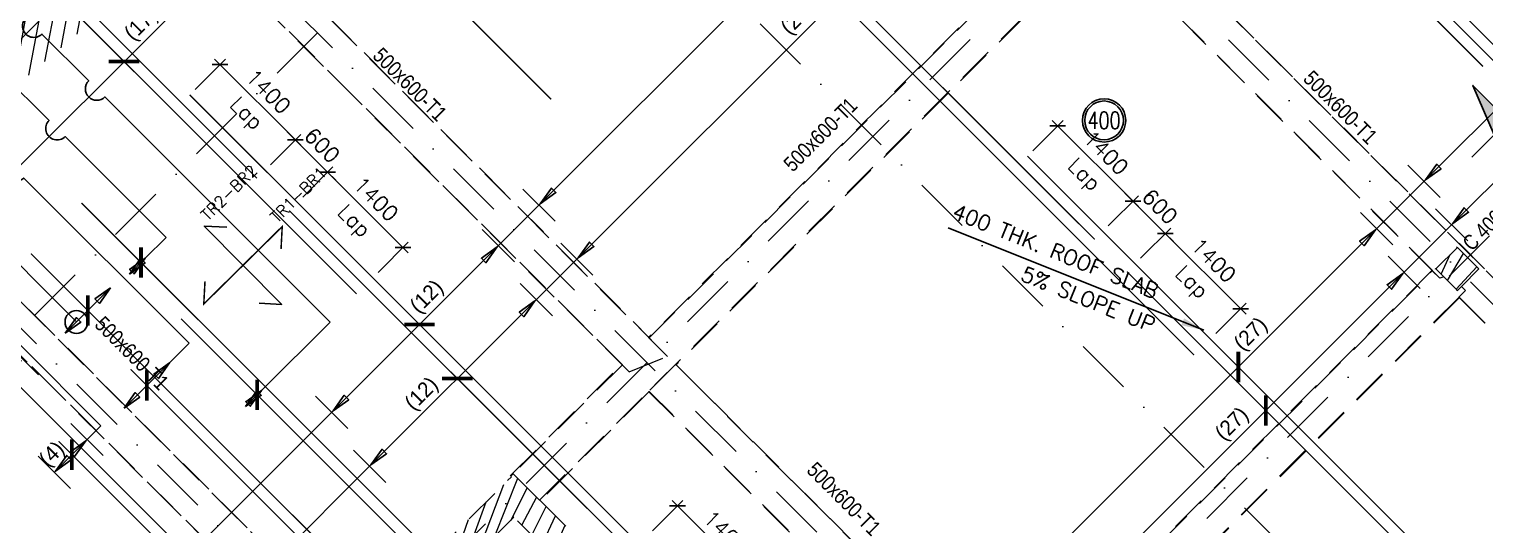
# Model space of a CAD drawing. Extents: x 660761725 to 1323371458, y 2734871439 to 5470067957.
# Drawn here: x 661740291 to 661759418, y 2735037029 to 2735043546 of the extents above; entities that cross this region are included whole.
import ezdxf
from ezdxf.enums import TextEntityAlignment as Align

# ---------------------------------------------------------------- set-up
doc = ezdxf.new("R2010")
doc.units = 0
for name, pattern in [('AXES', [1.95, 1.2, -0.25, 0.25, -0.25]), ('Hidden', [714.375, 476.25, -238.125]), ('sbp_axis_short', [10, 5, -2.5, 0, -2.5])]:
    doc.linetypes.add(name, pattern=pattern)
doc.layers.add('A-DETL', color=5, linetype='Continuous', lineweight=9, true_color=0x0000ff)
for name, color, linetype, lineweight in [('A-FLOR-PATT', 7, 'Continuous', 15), ('S-ARROW', 8, 'Continuous', 13), ('S-BEAM-IDEN', 2, 'Continuous', 9), ('S-COLS-IDEN', 7, 'Continuous', 9), ('S-GRID', 7, 'Continuous', 9)]:
    doc.layers.add(name, color=color, linetype=linetype, lineweight=lineweight)
for name, color, linetype in [('S-AXIS', 20, 'AXES'), ('S-HATCH', 9, 'Continuous'), ('S-IDEN', 221, 'Continuous'), ('S-LEVEL', 3, 'Continuous'), ('S-RBAR-T16', 201, 'Continuous'), ('S-RBAR-T20', 10, 'Continuous'), ('S-RDIMO', 8, 'Continuous'), ('S-SCEL-INDT', 222, 'Continuous'), ('S-TXT', 3, 'Continuous')]:
    doc.layers.add(name, color=color, linetype=linetype)
doc.styles.add('08437-0000-2-020-000R-0511-00$0$ROMANS', font='ROMANS.shx', dxfattribs={"width": 0.75})
doc.styles.add('Arial Narrow_1', font='ARIALN.TTF', dxfattribs={"height": 199.9999999999998})
doc.styles.add('ROMANS', font='romans.shx')
doc.dimstyles.new('S-DIMI-100', dxfattribs={"dimscale": 100, "dimtxt": 2, "dimasz": 1.5, "dimexe": 1, "dimexo": 1, "dimgap": 1, "dimtad": 1, "dimdec": 0, "dimzin": 12, "dimdsep": 46, "dimtxsty": 'ROMANS', "dimblk": 'ARCHTICK', "dimcen": 0.09, "dimdle": 1, "dimclrd": 8, "dimclre": 8, "dimclrt": 4, "dimadec": 0, "dimazin": 3, "dimtfac": 1, "dimtdec": 0, "dimtix": 1, "dimtmove": 1, "dimatfit": 3, "dimtolj": 1, "dimtzin": 0, "dimarcsym": 0})
doc.dimstyles.new('S-DIMI-20', dxfattribs={"dimscale": 20, "dimtxt": 2, "dimasz": 1.5, "dimexe": 1, "dimexo": 1, "dimgap": 1, "dimtad": 1, "dimdec": 0, "dimzin": 12, "dimdsep": 46, "dimtxsty": 'ROMANS', "dimblk": 'ARCHTICK', "dimcen": 0.09, "dimdle": 1, "dimclrd": 8, "dimclre": 8, "dimclrt": 4, "dimadec": 0, "dimazin": 3, "dimtfac": 1, "dimtdec": 0, "dimtix": 1, "dimtmove": 1, "dimatfit": 3, "dimtolj": 1, "dimtzin": 0, "dimarcsym": 0})
pattern_1 = [(74.99999999999999, (0, 0), (-153.3407249233896, 41.08752341002518), [])]

# ---------------------------------------------------------------- blocks, each defined once
blk = doc.blocks.new('I am… All Range.')
at = {"layer": 'S-GRID', "color": 8, "linetype": 'sbp_axis_short', "lineweight": 13, "ltscale": 150}
for p, q in [((662613679.1571203, 2734523360.248725), (662679782.7279356, 2734589463.81954)), ((662618010.1861551, 2734519029.21969), (662684113.7569702, 2734585132.790505)), ((662622712.44625, 2734514326.959595), (662688816.0170653, 2734580430.53041)), ((662628300.2678357, 2734553498.518655), (662656919.881746, 2734524878.904745)), ((662625330.4193549, 2734550528.670175), (662653950.0332651, 2734521909.056264)), ((662622360.5708737, 2734547558.821693), (662650980.3147497, 2734518939.077817)), ((662618471.4835767, 2734543669.734396), (662647091.3762469, 2734515049.841725))]:
    blk.add_line(p, q, dxfattribs=at)
blk = doc.blocks.new('*U1141')
at = {"layer": 'S-SCEL-INDT'}
blk.add_line((-1.598034076772778e-05, -9.017526509425661), (-4.236298395894313e-05, 0), dxfattribs=at)
blk.add_lwpolyline([(-1.598034251388655e-05, -9.017526509426535), (-2.729673832266011e-05, -5.517526509764139), (8.74998401881464, -9.017498218424205), (-1.598034251388655e-05, -9.017526509426535)], dxfattribs=at)
blk.add_solid([(8.749984018815223, -9.017498218424496), (-1.598034076772778e-05, -9.017526509423043), (4.374978361036412, -7.267512364094754), (-2.729674239717861e-05, -5.517526509763265)], dxfattribs=at)
blk = doc.blocks.new('I am… Limitless.')
at = {"layer": 'S-SCEL-INDT', "xscale": 75.00000000000097, "yscale": 75.00000000000097, "zscale": 75.00000000000097, "rotation": 135.000370696447}
blk.add_blockref('*U1141', (662358077.3189995, 2734538167.911147), dxfattribs=at)
blk = doc.blocks.new('*U89')
at = {"layer": 'S-IDEN', "color": 8}
for radius in [3.8, 3.4]:
    blk.add_circle((0, 0), radius, dxfattribs=at)
at = {"layer": 'S-IDEN', "color": 4, "style": '08437-0000-2-020-000R-0511-00$0$ROMANS', "width": 0.75, "flags": 8}
blk.add_attdef('100', text='', height=3, dxfattribs=at).set_placement((0, 0), align=Align.MIDDLE_CENTER)
blk = doc.blocks.new('_ARCHTICK')
at = {"color": 0, "linetype": 'ByBlock', "const_width": 0.15}
blk.add_lwpolyline([(-0.5, -0.5), (0.5, 0.5)], dxfattribs=at)
blk = doc.blocks.new('*D344')
at = {"layer": 'S-RBAR-T16', "color": 8, "lineweight": -2, "transparency": 16777216}
for p, q in [((661743886.1129773, 2735041338.435597), (661744283.9115889, 2735041736.23394)), ((661745273.860774, 2735040604.862684), (661744142.4902327, 2735041736.233988)), ((661744876.0625446, 2735040348.486031), (661745273.8608217, 2735040746.28404))]:
    blk.add_line(p, q, dxfattribs=at)
at = {"layer": 'S-RBAR-T16', "color": 8, "lineweight": -2, "transparency": 16777216, "xscale": 150, "yscale": 150, "zscale": 150}
for p, rotation in [((661744213.200887, 2735041665.523286), 134.9999806815657), ((661745203.1501198, 2735040675.573386), 314.9999806815657)]:
    blk.add_blockref('_ARCHTICK', p, dxfattribs=dict(at, rotation=rotation))
at = {"layer": 'S-RBAR-T16', "color": 4, "transparency": 16777216, "char_height": 200, "attachment_point": 5, "rotation": 314.99998068156566, "style": 'ROMANS'}
for s, insert in [('\\A1;1400', (661744849.5969073, 2735041311.969645)), ('\\A1;Lap', (661744543.1838654, 2735041005.556809))]:
    blk.add_mtext(s, dxfattribs=dict(at, insert=insert))
blk = doc.blocks.new('*D345')
at = {"layer": 'S-RBAR-T16', "color": 8, "lineweight": -2, "transparency": 16777216}
for p, q in [((661742471.8994937, 2735042752.649094), (661742869.6981597, 2735043150.447491)), ((661743859.6471997, 2735042019.076379), (661742728.2768033, 2735043150.447539)), ((661743461.8489082, 2735041762.699665), (661743859.6472476, 2735042160.497736))]:
    blk.add_line(p, q, dxfattribs=at)
at = {"layer": 'S-RBAR-T16', "color": 8, "lineweight": -2, "transparency": 16777216, "xscale": 150, "yscale": 150, "zscale": 150}
for p, rotation in [((661742798.9874575, 2735043079.736837), 134.9999806815657), ((661743788.9365454, 2735042089.787081), 314.9999806815657)]:
    blk.add_blockref('_ARCHTICK', p, dxfattribs=dict(at, rotation=rotation))
at = {"layer": 'S-RBAR-T16', "color": 4, "transparency": 16777216, "char_height": 200, "attachment_point": 5, "rotation": 314.99998068156566, "style": 'ROMANS'}
for s, insert in [('\\A1;1400', (661743435.3834054, 2735042726.183268)), ('\\A1;Lap', (661743128.9703636, 2735042419.770432))]:
    blk.add_mtext(s, dxfattribs=dict(at, insert=insert))
blk = doc.blocks.new('*D346')
at = {"layer": 'S-RBAR-T16', "color": 8, "lineweight": -2, "transparency": 16777216}
for p, q in [((661743461.8489082, 2735041762.699665), (661743859.6475189, 2735042160.498007)), ((661743788.9368169, 2735042089.787353), (661743682.8708355, 2735042195.853405)), ((661744213.2007422, 2735041665.523141), (661743788.9368169, 2735042089.787353)), ((661743886.1129773, 2735041338.435597), (661744283.9114442, 2735041736.233796)), ((661744213.2007422, 2735041665.523141), (661744319.2667238, 2735041559.457088))]:
    blk.add_line(p, q, dxfattribs=at)
at = {"layer": 'S-RBAR-T16', "color": 8, "lineweight": -2, "transparency": 16777216, "xscale": 150, "yscale": 150, "zscale": 150}
for p, rotation in [((661743788.9368169, 2735042089.787353), 314.9999806815657), ((661744213.2007422, 2735041665.523141), 134.9999806815657)]:
    blk.add_blockref('_ARCHTICK', p, dxfattribs=dict(at, rotation=rotation))
at = {"layer": 'S-RBAR-T16', "color": 4, "transparency": 16777216, "insert": (661744142.4901835, 2735042019.076555), "char_height": 200, "attachment_point": 5, "rotation": 314.99998068156566, "style": 'ROMANS'}
blk.add_mtext('\\A1;600', dxfattribs=at)
blk = doc.blocks.new('*D365')
at = {"layer": 'S-RBAR-T16', "color": 8, "lineweight": -2, "transparency": 16777216}
for p, q in [((661758685.8578156, 2735044328.085843), (661759083.6564258, 2735044725.884185)), ((661760073.6056108, 2735043594.512928), (661758942.2350696, 2735044725.884233)), ((661759675.8073823, 2735043338.136277), (661760073.6056585, 2735043735.934285))]:
    blk.add_line(p, q, dxfattribs=at)
at = {"layer": 'S-RBAR-T16', "color": 8, "lineweight": -2, "transparency": 16777216, "xscale": 150, "yscale": 150, "zscale": 150}
for p, rotation in [((661759012.9457239, 2735044655.173531), 134.9999806816024), ((661760002.8949566, 2735043665.22363), 314.9999806816024)]:
    blk.add_blockref('_ARCHTICK', p, dxfattribs=dict(at, rotation=rotation))
at = {"layer": 'S-RBAR-T16', "color": 4, "transparency": 16777216, "char_height": 200, "attachment_point": 5, "rotation": 314.99998068160244, "style": 'ROMANS'}
for s, insert in [('\\A1;1400', (661759649.3417441, 2735044301.619889)), ('\\A1;Lap', (661759342.9287022, 2735043995.207054))]:
    blk.add_mtext(s, dxfattribs=dict(at, insert=insert))
blk = doc.blocks.new('*D368')
at = {"layer": 'S-RBAR-T16', "color": 8, "lineweight": -2, "transparency": 16777216}
for p, q in [((661754892.2267766, 2735040534.036183), (661755290.0253875, 2735040931.834526)), ((661756279.9745727, 2735039800.463269), (661755148.6040313, 2735040931.834574)), ((661755882.1763433, 2735039544.086617), (661756279.9746202, 2735039941.884626))]:
    blk.add_line(p, q, dxfattribs=at)
at = {"layer": 'S-RBAR-T16', "color": 8, "lineweight": -2, "transparency": 16777216, "xscale": 150, "yscale": 150, "zscale": 150}
for p, rotation in [((661755219.3146856, 2735040861.123872), 134.9999806816024), ((661756209.2639183, 2735039871.173972), 314.9999806816024)]:
    blk.add_blockref('_ARCHTICK', p, dxfattribs=dict(at, rotation=rotation))
at = {"layer": 'S-RBAR-T16', "color": 4, "transparency": 16777216, "char_height": 200, "attachment_point": 5, "rotation": 314.99998068160244, "style": 'ROMANS'}
for s, insert in [('\\A1;1400', (661755855.7107059, 2735040507.57023)), ('\\A1;Lap', (661755549.297664, 2735040201.157395))]:
    blk.add_mtext(s, dxfattribs=dict(at, insert=insert))
blk = doc.blocks.new('*D369')
at = {"layer": 'S-RBAR-T16', "color": 8, "lineweight": -2, "transparency": 16777216}
for p, q in [((661753478.0132931, 2735041948.24968), (661753875.8119587, 2735042346.048077)), ((661754865.7609987, 2735041214.676966), (661753734.3906025, 2735042346.048125)), ((661754467.9627073, 2735040958.300251), (661754865.7610464, 2735041356.098322))]:
    blk.add_line(p, q, dxfattribs=at)
at = {"layer": 'S-RBAR-T16', "color": 8, "lineweight": -2, "transparency": 16777216, "xscale": 150, "yscale": 150, "zscale": 150}
for p, rotation in [((661753805.1012567, 2735042275.337423), 134.9999806816024), ((661754795.0503445, 2735041285.387668), 314.9999806816024)]:
    blk.add_blockref('_ARCHTICK', p, dxfattribs=dict(at, rotation=rotation))
at = {"layer": 'S-RBAR-T16', "color": 4, "transparency": 16777216, "char_height": 200, "attachment_point": 5, "rotation": 314.99998068160244, "style": 'ROMANS'}
for s, insert in [('\\A1;1400', (661754441.4972045, 2735041921.783854)), ('\\A1;Lap', (661754135.0841627, 2735041615.371018))]:
    blk.add_mtext(s, dxfattribs=dict(at, insert=insert))
blk = doc.blocks.new('*D370')
at = {"layer": 'S-RBAR-T16', "color": 8, "lineweight": -2, "transparency": 16777216}
for p, q in [((661754467.9627073, 2735040958.300251), (661754865.7613184, 2735041356.098594)), ((661754795.0506165, 2735041285.387939), (661754688.9846351, 2735041391.453993)), ((661755219.3145418, 2735040861.123728), (661754795.0506165, 2735041285.387939)), ((661754892.2267766, 2735040534.036183), (661755290.0252438, 2735040931.834383)), ((661755219.3145418, 2735040861.123728), (661755325.3805232, 2735040755.057675))]:
    blk.add_line(p, q, dxfattribs=at)
at = {"layer": 'S-RBAR-T16', "color": 8, "lineweight": -2, "transparency": 16777216, "xscale": 150, "yscale": 150, "zscale": 150}
for p, rotation in [((661754795.0506165, 2735041285.387939), 314.9999806816024), ((661755219.3145418, 2735040861.123728), 134.9999806816024)]:
    blk.add_blockref('_ARCHTICK', p, dxfattribs=dict(at, rotation=rotation))
at = {"layer": 'S-RBAR-T16', "color": 4, "transparency": 16777216, "insert": (661755148.6039833, 2735041214.677143), "char_height": 200, "attachment_point": 5, "rotation": 314.99998068160244, "style": 'ROMANS'}
blk.add_mtext('\\A1;600', dxfattribs=at)
blk = doc.blocks.new('*D372')
at = {"layer": 'S-RBAR-T16', "color": 8, "lineweight": -2, "transparency": 16777216}
for p, q in [((661748483.2326663, 2735036953.359272), (661748881.0313318, 2735037351.157669)), ((661749870.9803718, 2735036219.786557), (661748739.6099756, 2735037351.157717)), ((661749473.1820809, 2735035963.409843), (661749870.9804195, 2735036361.207913))]:
    blk.add_line(p, q, dxfattribs=at)
at = {"layer": 'S-RBAR-T16', "color": 8, "lineweight": -2, "transparency": 16777216, "xscale": 150, "yscale": 150, "zscale": 150}
for p, rotation in [((661748810.3206298, 2735037280.447015), 134.9999806816024), ((661749800.2697176, 2735036290.497259), 314.9999806816024)]:
    blk.add_blockref('_ARCHTICK', p, dxfattribs=dict(at, rotation=rotation))
at = {"layer": 'S-RBAR-T16', "color": 4, "transparency": 16777216, "char_height": 200, "attachment_point": 5, "rotation": 314.99998068160244, "style": 'ROMANS'}
for s, insert in [('\\A1;1400', (661749446.7165776, 2735036926.893445)), ('\\A1;Lap', (661749140.3035358, 2735036620.48061))]:
    blk.add_mtext(s, dxfattribs=dict(at, insert=insert))
blk = doc.blocks.new('cadf_04')
at = {"color": 8, "const_width": 0.5000000000000002}
blk.add_lwpolyline([(1.414213560521603, 1.414213564246893), (-1.414213556796312, -1.414213556796312)], dxfattribs=at)
blk = doc.blocks.new('CADF_02')
at = {"color": 0}
blk.add_lwpolyline([(0, 0), (2.5, -0.4166666679084301), (2.5, 0.4166666679084301)], close=True, dxfattribs=at)
blk = doc.blocks.new('cadf_03')
at = {"color": 8}
blk.add_lwpolyline([(-3.725290298461914e-09, 2.99999999627471), (3.725290298461914e-09, -3.000000007450581)], dxfattribs=at)
blk.add_blockref('CADF_02', (0.2513523101806641, 0), dxfattribs=at)
blk = doc.blocks.new('I am… Atomic.')
at = {"layer": 'A-FLOR-PATT', "transparency": 33554600}
h = blk.add_hatch(dxfattribs=at)
h.set_pattern_fill('ANSI31', color=8, scale=50, angle=30, style=0)
h.set_pattern_definition(pattern_1)
edge = h.paths.add_edge_path()
edge.add_line((662389967.6433319, 2734579123.010657), (662390007.8012236, 2734579503.468677))
edge.add_line((662342114.705975, 2734544592.546931), (662390007.8012234, 2734579503.468677))
edge.add_line((662363195.8073889, 2734559608.047176), (662389967.7690635, 2734579123.040917))
edge.add_line((662362417.6524743, 2734559040.823584), (662363719.8899552, 2734559990.06879))
edge.add_line((662346720.4841449, 2734547598.623516), (662362783.6519626, 2734559307.613063))
edge.add_line((662345821.5310795, 2734546943.346041), (662347578.010761, 2734548223.703842))
edge.add_line((662342292.6126368, 2734544370.997322), (662346307.4227723, 2734547297.529027))
edge.add_line((662325865.2845687, 2734528370.671522), (662342114.6925843, 2734544592.5523))
edge.add_line((662340490.7204528, 2734542572.157625), (662342149.9785906, 2734544228.604904))
edge.add_line((662339422.0417168, 2734541505.28928), (662341320.3495216, 2734543400.381265))
edge.add_line((662336597.6306283, 2734538685.662872), (662340136.8031961, 2734542218.839921))
edge.add_line((662332705.8949801, 2734534800.520002), (662336243.7133716, 2734538332.345168))
edge.add_line((662332253.0745114, 2734534348.466631), (662332782.9359009, 2734534877.430412))
edge.add_line((662326312.3910785, 2734528417.846987), (662332351.9776915, 2734534447.202265))
edge.add_line((662325865.2845687, 2734528370.671522), (662326312.3910785, 2734528417.846987))
h = blk.add_hatch(dxfattribs=at)
h.set_pattern_fill('ANSI31', color=8, scale=50, angle=30, style=0)
h.set_pattern_definition(pattern_1)
edge = h.paths.add_edge_path()
edge.add_line((662389967.6433319, 2734579123.010657), (662390007.8012236, 2734579503.468677))
edge.add_line((662390178.8400514, 2734578972.951882), (662393574.2351673, 2734576558.543434))
edge.add_line((662390389.9110394, 2734578822.862847), (662389967.7690635, 2734579123.040917))
edge.add_line((662401600.1085552, 2734571260.373601), (662390007.8012234, 2734579503.468677))
edge.add_line((662401045.2346829, 2734570742.112331), (662400996.5411683, 2734571280.666277))
edge.add_line((662400996.5411683, 2734571280.666277), (662391834.41239, 2734577795.702194))
edge.add_line((662401631.7932035, 2734570909.939), (662401600.1085552, 2734571260.373601))
edge.add_line((662398386.0115408, 2734568087.393885), (662401045.2346829, 2734570742.112331))
edge.add_line((662378065.801715, 2734545768.423274), (662383150.2610395, 2734551353.010825))
edge.add_line((662383150.2610395, 2734551353.010825), (662388234.7203641, 2734556937.598375))
edge.add_line((662388234.7203641, 2734556937.598375), (662393319.1796887, 2734562522.185926))
edge.add_line((662393319.1796887, 2734562522.185926), (662398403.6390133, 2734568106.773477))
edge.add_line((662377177.0145457, 2734544792.211362), (662378389.7704264, 2734546124.258873))
edge.add_line((662345219.5168241, 2734509691.243385), (662350637.7770958, 2734515642.46591))
edge.add_line((662350637.7770958, 2734515642.46591), (662356056.0373675, 2734521593.688435))
edge.add_line((662356056.0373675, 2734521593.688435), (662361474.2976393, 2734527544.91096))
edge.add_line((662361474.2976393, 2734527544.91096), (662366892.5579109, 2734533496.133485))
edge.add_line((662366892.5579109, 2734533496.133485), (662372310.8181826, 2734539447.35601))
edge.add_line((662372310.8181826, 2734539447.35601), (662377729.0784543, 2734545398.578536))
edge.add_line((662345267.5598451, 2734509156.384884), (662400082.3408674, 2734569362.972085))
edge.add_line((662401418.6805061, 2734570690.601139), (662400941.3227103, 2734570214.051982))
edge.add_line((662400082.3408674, 2734569362.972085), (662401631.7932035, 2734570909.939))
h = blk.add_hatch(dxfattribs=at)
h.set_pattern_fill('ANSI31', color=8, scale=50, angle=30, style=0)
h.set_pattern_definition(pattern_1)
edge = h.paths.add_edge_path()
edge.add_line((662345468.2720397, 2734510142.524049), (662345661.1307589, 2734509588.669044))
edge.add_line((662345219.5168241, 2734509691.243385), (662350637.7770958, 2734515642.46591))
edge.add_line((662350637.7770958, 2734515642.46591), (662356056.0373675, 2734521593.688435))
edge.add_line((662356056.0373675, 2734521593.688435), (662361474.2976393, 2734527544.91096))
edge.add_line((662361474.2976393, 2734527544.91096), (662366892.5579109, 2734533496.133485))
edge.add_line((662366892.5579109, 2734533496.133485), (662372310.8181826, 2734539447.35601))
edge.add_line((662372310.8181826, 2734539447.35601), (662377729.0784543, 2734545398.578536))
edge.add_line((662345267.5598451, 2734509156.384884), (662400082.3408674, 2734569362.972085))
h = blk.add_hatch(dxfattribs=at)
h.set_pattern_fill('ANSI31', color=8, scale=50, angle=30, style=0)
h.set_pattern_definition(pattern_1)
edge = h.paths.add_edge_path()
edge.add_line((662357706.9899211, 2734536596.595578), (662357886.9441632, 2734536416.335824))
edge.add_line((662357939.1635076, 2734536467.841231), (662358170.2453629, 2734536698.922924))
edge.add_line((662357886.9441632, 2734536416.335824), (662357938.8505493, 2734536468.154367))
edge.add_line((662357604.3309788, 2734536699.25454), (662357706.9899211, 2734536596.595578))
edge.add_line((662357887.1224893, 2734536982.045852), (662357604.3309788, 2734536699.25454))
edge.add_line((662358170.2453629, 2734536698.922924), (662357887.1224893, 2734536982.045852))
h = blk.add_hatch(dxfattribs=at)
h.set_pattern_fill('ANSI31', color=8, scale=50, angle=30, style=0)
h.set_pattern_definition(pattern_1)
h.paths.add_polyline_path([(662350481.6833518, 2734529010.615821), (662347130.08703, 2734525664.697063), (662342140.050475, 2734530654.737032), (662345491.6468021, 2734534000.65579)])
h.paths.add_polyline_path([(662342706.3069187, 2734530654.268376), (662345491.6356469, 2734533434.878781), (662349911.8950287, 2734529014.616375), (662347128.9243566, 2734526231.647893)], flags=16)
at = {"layer": 'A-DETL', "color": 8, "linetype": 'Hidden', "lineweight": 9}
for p, q in [((662347466.9521514, 2734535590.430546), (662340481.5629874, 2734542575.826638)), ((662340490.7204528, 2734542572.157625), (662347269.6578435, 2734535793.215594)), ((662340128.0735683, 2734542222.337516), (662346962.0582663, 2734535388.346041)), ((662346915.8904798, 2734535439.747996), (662340136.8031961, 2734542218.839921)), ((662364156.989607, 2734530781.92594), (662352854.1594731, 2734542085.231205)), ((662352856.9098378, 2734542087.986068), (662364159.7371086, 2734530784.677935)), ((662352850.9508574, 2734541381.623648), (662347261.1964372, 2734535796.605725)), ((662347269.6578435, 2734535793.215594), (662352859.4122636, 2734541378.233517)), ((662345828.0583968, 2734533658.573791), (662353293.3774755, 2734541117.567106)), ((662353213.3081869, 2734541024.322538), (662347623.5611768, 2734535439.312018)), ((662357614.692152, 2734536617.505022), (662353204.5516435, 2734541027.830918)), ((662353213.3081869, 2734541024.322538), (662357561.5727153, 2734536675.873019)), ((662343376.195825, 2734531901.603003), (662336588.4740171, 2734538689.331543)), ((662336597.6306283, 2734538685.662872), (662343385.3559159, 2734531897.932939)), ((662336234.9845982, 2734538335.842422), (662343022.7064159, 2734531548.113872)), ((662343031.4386692, 2734531544.615224), (662336243.7133716, 2734538332.345168)), ((662357887.1224893, 2734536982.045852), (662357604.3309788, 2734536699.25454)), ((662357875.3031129, 2734536986.781381), (662357887.1224893, 2734536982.045852)), ((662358170.2453629, 2734536698.922924), (662357887.1224893, 2734536982.045852)), ((662357553.111309, 2734536679.26315), (662351963.4553444, 2734531094.343599)), ((662351971.9167507, 2734531090.953468), (662357561.5727153, 2734536675.873019)), ((662357656.0126348, 2734536576.182803), (662357553.111309, 2734536679.26315)), ((662357553.111309, 2734536679.26315), (662357561.5727153, 2734536675.873019)), ((662357592.1692039, 2734536704.127254), (662357604.3309788, 2734536699.25454)), ((662357604.3309788, 2734536699.25454), (662357706.9899211, 2734536596.595578)), ((662357939.1635076, 2734536467.841231), (662358170.2453629, 2734536698.922924)), ((662358170.2453629, 2734536698.922924), (662358158.4257063, 2734536703.658565)), ((662357706.9899211, 2734536596.595578), (662357656.0126348, 2734536576.182803)), ((662357706.9899211, 2734536596.595578), (662357886.9441632, 2734536416.335824)), ((662350497.8719653, 2734528923.893819), (662357993.6440659, 2734536413.314352)), ((662357915.4686385, 2734536321.962039), (662352325.820084, 2734530737.049892)), ((662357875.2917974, 2734536421.004438), (662357886.8274515, 2734536416.382585)), ((662357886.9441632, 2734536416.335824), (662357938.8505493, 2734536468.154367)), ((662357906.7160728, 2734536325.468826), (662357994.0656902, 2734536412.892488)), ((662357906.7160728, 2734536325.468826), (662357915.4686385, 2734536321.962039)), ((662363803.4928061, 2734530428.444213), (662357906.7160728, 2734536325.468826)), ((662357915.4686385, 2734536321.962039), (662363806.1121893, 2734530431.06788)), ((662357938.8505493, 2734536468.154367), (662357939.1635076, 2734536467.841231)), ((662357994.0656902, 2734536412.892488), (662357939.1635076, 2734536467.841231)), ((662357994.0656902, 2734536412.892488), (662357993.6440659, 2734536413.314352)), ((662347261.1964372, 2734535796.605725), (662347269.6578435, 2734535793.215594)), ((662347508.2953504, 2734535549.087306), (662347261.1964372, 2734535796.605725)), ((662347003.4014653, 2734535347.0028), (662347508.2953504, 2734535549.087306)), ((662345444.5514653, 2734533981.500093), (662346907.4290736, 2734535443.138127)), ((662346915.8904798, 2734535439.747996), (662345450.4744734, 2734533975.573715)), ((662346907.4290736, 2734535443.138127), (662347003.4014653, 2734535347.0028)), ((662346907.4290736, 2734535443.138127), (662346915.8904798, 2734535439.747996)), ((662347614.4000547, 2734535442.982496), (662347261.0605286, 2734535089.343482)), ((662352170.062581, 2734530887.315452), (662347614.4000547, 2734535442.982496)), ((662347623.5611768, 2734535439.312018), (662347614.4000547, 2734535442.982496)), ((662347623.5611768, 2734535439.312018), (662351971.9167507, 2734531090.953468)), ((662347269.7938131, 2734535085.84442), (662345837.5190523, 2734533654.783303)), ((662347261.0605286, 2734535089.343482), (662351665.1686958, 2734530685.230947)), ((662347261.0605286, 2734535089.343482), (662347269.7938131, 2734535085.84442)), ((662351618.1493869, 2734530737.48587), (662347269.7938131, 2734535085.84442)), ((662345452.5503391, 2734533973.494431), (662345483.1627197, 2734534004.055006)), ((662345483.1627197, 2734534004.055006), (662345470.6868453, 2734534009.053566)), ((662345483.1627197, 2734534004.055006), (662345765.4859617, 2734533721.252457)), ((662343385.3559159, 2734531897.932939), (662345458.4881167, 2734533967.553276)), ((662345450.4744734, 2734533975.573715), (662345444.5514653, 2734533981.500093)), ((662345458.4881167, 2734533967.553276), (662345450.4744734, 2734533975.573715)), ((662345458.4881167, 2734533967.553276), (662345452.5503391, 2734533973.494431)), ((662345828.0583968, 2734533658.573791), (662345765.4859617, 2734533721.252457)), ((662345837.5190523, 2734533654.783303), (662345828.0583968, 2734533658.573791)), ((662345837.5190523, 2734533654.783303), (662350185.874626, 2734529306.424752)), ((662345491.6356456, 2734533434.878783), (662343598.1783756, 2734531544.629009)), ((662345491.6356456, 2734533434.878783), (662345470.6755298, 2734533443.276623)), ((662349915.4269156, 2734529011.084485), (662345491.6356456, 2734533434.878783))]:
    blk.add_line(p, q, dxfattribs=at)
at = {"layer": 'S-HATCH', "color": 8, "const_width": 20}
blk.add_lwpolyline([(662342431.218645, 2734536958.774508), (662342446.7959329, 2734537255.493662), (662341416.1773876, 2734536237.237066), (662341431.754675, 2734536533.956221)], dxfattribs=at)
at = {"layer": 'S-HATCH', "color": 8}
blk.add_lwpolyline([(662342143.8958012, 2734536246.633379), (662342440.6149555, 2734536231.056091), (662341422.3583621, 2734537261.674639), (662341719.0775169, 2734537246.097351)], dxfattribs=at)
at = {"layer": 'S-LEVEL', "xscale": 74.99999999999999, "yscale": 75.00000001090066, "zscale": 74.99999999999999}
blk.add_blockref('*U89', (662353244.9499406, 2734538650.810397), dxfattribs=at).add_auto_attribs({'100': '400'})
at = {"layer": 'S-BEAM-IDEN', "color": 8, "char_height": 199.9999999999998, "width": 1539.239999999998, "attachment_point": 1, "style": 'Arial Narrow_1'}
for insert, rotation in [((662343763.1274856, 2734539627.591613), 314.9999999999996), ((662355989.1093607, 2734539325.478095), 314.9987998853191), ((662349014.1731092, 2734538103.673471), 45.02426556118196), ((662340109.7580925, 2734536094.169872), 314.9999999999997), ((662349465.7372098, 2734534179.245167), 314.9999999999996)]:
    blk.add_mtext('500x600-T1', dxfattribs=dict(at, insert=insert, rotation=rotation))
at = {"layer": 'S-COLS-IDEN', "color": 8, "insert": (662357935.0523623, 2734537062.748274), "char_height": 199.9999999999998, "width": 1819.830624999998, "attachment_point": 1, "rotation": 44.99999999999995, "style": 'Arial Narrow_1'}
blk.add_mtext('C 400x400-T2', dxfattribs=at)
at = {"layer": 'S-HATCH', "color": 3, "style": 'ROMANS'}
for s, p in [('TR2-BR2', (662341469.5318114, 2734537320.204599)), ('TR1-BR1', (662342381.823836, 2734537292.43167))]:
    blk.add_text(s, height=150, rotation=44.65315974389521, dxfattribs=at).set_placement(p)
at = {"layer": 'S-TXT', "char_height": 200, "attachment_point": 1, "rotation": 338.1823885034527, "style": 'ROMANS'}
for s, insert in [('400 THK. ROOF SLAB', (662351307.030367, 2734537559.136717)), ('5% SLOPE UP', (662352206.8526268, 2734536739.285309))]:
    blk.add_mtext(s, dxfattribs=dict(at, insert=insert))
at = {"layer": 'S-ARROW'}
blk.add_leader([(662354556.6160692, 2734535892.459906), (662351198.4275788, 2734537236.836976)], dimstyle='S-DIMI-20', override={"dimasz": 15, "dimgap": 1, "dimtad": 0}, dxfattribs=at)

msp = doc.modelspace()

# ---------------------------------------------------------------- linework, layer by layer
at = {"layer": 'S-RBAR-T20', "linetype": 'Hidden', "const_width": 16}
for points in [[(661753734.9092227, 2735048713.523731), (661759392.9754713, 2735043055.301122)], [(661747396.1645111, 2735047676.6629), (661754291.0552212, 2735040781.581651)], [(661748704.3586788, 2735046156.427759), (661755599.2495339, 2735039261.346364)], [(661757200.6957234, 2735045671.672135), (661763676.093223, 2735039196.089709)], [(661758508.889891, 2735044151.436994), (661764984.2875354, 2735037675.854422)], [(661742401.282, 2735042681.87438), (661749296.1727101, 2735035786.79313)], [(661753406.9009334, 2735041877.793962), (661759882.2984325, 2735035402.211535)], [(661743709.4761677, 2735041161.639238), (661750604.3670228, 2735034266.557843)], [(661754715.0951009, 2735040357.55882), (661761190.4927453, 2735033881.976248)]]:
    msp.add_lwpolyline(points, dxfattribs=at)
for points in [[(661741535.0185535, 2735046488.239393), (661742349.0752354, 2735047302.296075, -0.4142135623730951), (661742471.7582617, 2735047302.296075), (661747150.7374325, 2735042623.316904)], [(661739083.5402443, 2735044036.579003), (661739897.5969262, 2735044850.635685, -0.4142135623730951), (661740020.2799525, 2735044850.635685), (661743284.9813889, 2735041585.934248)], [(661738977.4333017, 2735043930.651811), (661739791.4899836, 2735044744.708492, -0.4142135623730951), (661739914.1730099, 2735044744.708492), (661744593.1791214, 2735040065.702381)], [(661740979.5865322, 2735041260.409322), (661747178.6004453, 2735035061.2241, -0.4142135623730951), (661747178.5987501, 2735034938.541074), (661747084.5522487, 2735034844.497171, -0.4142135623730951), (661746961.8692222, 2735034844.498866), (661746536.5503696, 2735035269.829471)], [(661740315.2001654, 2735040596.008352), (661746009.9450264, 2735034901.106116, -0.4142135623730951), (661746009.9433312, 2735034778.42309), (661745915.89683, 2735034684.379188, -0.4142135623730951), (661745793.2138034, 2735034684.380883), (661745367.8949516, 2735035109.711489)], [(661742287.7156303, 2735039740.109108), (661746824.5625067, 2735035203.136857, -0.4142135623730951), (661746824.5608115, 2735035080.45383), (661746730.5143102, 2735034986.409928, -0.4142135623730951), (661746607.8312837, 2735034986.411623), (661746182.5124319, 2735035411.742229)], [(661739368.5417857, 2735039649.329166), (661745198.4567018, 2735033819.25314, -0.4142135623730951), (661745198.4550066, 2735033696.570113), (661745104.4085057, 2735033602.526211, -0.4142135623730951), (661744981.7254791, 2735033602.527906), (661744556.4066266, 2735034027.858511)], [(661741623.3943331, 2735039075.773211), (661745949.3015485, 2735034749.746448, -0.4142135623730951), (661745949.2998533, 2735034627.063422), (661745855.2533523, 2735034533.019519, -0.4142135623730951), (661745732.5703257, 2735034533.021214), (661745307.2514726, 2735034958.351819)], [(661740676.7359501, 2735038129.09402), (661745092.4557524, 2735033713.252196, -0.4142135623730951), (661745092.4540572, 2735033590.569169), (661744998.4075559, 2735033496.525267, -0.4142135623730951), (661744875.7245294, 2735033496.526962), (661744450.4056776, 2735033921.857568)]]:
    msp.add_lwpolyline(points, format="xyb", dxfattribs=at)
at = {"layer": 'S-RDIMO'}
for p, q in [((661752339.2103692, 2735046581.331431), (661746990.0019205, 2735041232.270803)), ((661752837.0302815, 2735045871.492939), (661747487.8218325, 2735040522.432312)), ((661741962.5887065, 2735045195.467103), (661738597.3664032, 2735041830.244801)), ((661761113.84684, 2735044040.322405), (661758619.9066896, 2735041546.453475)), ((661761474.464799, 2735043467.690533), (661758980.9520833, 2735040973.394156)), ((661758619.9066895, 2735041546.453475), (661757996.9535713, 2735040923.429319)), ((661746990.0019201, 2735041232.270803), (661746457.9042437, 2735040700.187831)), ((661757996.9535713, 2735040923.429319), (661752647.8188746, 2735035574.294935)), ((661758980.9520836, 2735040973.394156), (661758357.963428, 2735040350.405538)), ((661741818.1267142, 2735040534.067938), (661742091.9049636, 2735040807.846172)), ((661746457.9042437, 2735040700.187831), (661744267.0887007, 2735038509.432829)), ((661741608.6125793, 2735040324.559593), (661741818.1267142, 2735040534.067938)), ((661747487.8218325, 2735040522.432312), (661746955.7241555, 2735039990.349339)), ((661758357.963428, 2735040350.405538), (661753008.8287314, 2735035001.271155)), ((661741362.4748324, 2735040146.434209), (661740764.7453653, 2735039548.721261)), ((661746955.7241553, 2735039990.349339), (661744764.9086124, 2735037799.594337)), ((661743344.8889285, 2735038795.273888), (661744245.5521545, 2735039695.937061)), ((661742137.0826019, 2735039159.80021), (661742393.616847, 2735039416.33444)), ((661741539.3531352, 2735038562.08726), (661742137.0826019, 2735039159.80021)), ((661743135.3747942, 2735038585.765543), (661743344.8889288, 2735038795.273889)), ((661744267.0887007, 2735038509.432829), (661741942.8576267, 2735036185.265983)), ((661741053.0970311, 2735038151.654665), (661741234.2145743, 2735038332.778899)), ((661740620.8985915, 2735037719.464258), (661741053.0970311, 2735038151.654665)), ((661744764.9086121, 2735037799.594337), (661742440.6775391, 2735035475.427492))]:
    msp.add_line(p, q, dxfattribs=at)
for points in [[(661744245.5521544, 2735039695.93706), (661741286.6247594, 2735042654.864629, -1), (661741074.4927313, 2735042866.99667), (661740460.3715371, 2735043481.1179, -1), (661740248.2395089, 2735043693.24994), (661732115.8535635, 2735051825.636364)], [(661742091.9049639, 2735040807.846172), (661740765.7556717, 2735042133.995542, -1), (661740553.6236435, 2735042346.127582), (661739939.5024495, 2735042960.248812, -1), (661739727.3704213, 2735043172.380853), (661731594.9844601, 2735051304.767291)], [(661742393.6168476, 2735039416.334439), (661740220.8557721, 2735041589.095642, -1), (661740008.723744, 2735041801.227683), (661739394.6025499, 2735042415.348913, -1), (661739182.4705218, 2735042627.480954), (661731050.084545, 2735050759.867407)], [(661740913.0743927, 2735039697.050279), (661739620.9424387, 2735040989.182309, -1), (661739408.8104105, 2735041201.314349), (661738794.6892164, 2735041815.435579, -1), (661738582.5571883, 2735042027.56762), (661730450.1711934, 2735050159.954091)], [(661741234.2145743, 2735038332.778899), (661739099.3768636, 2735040467.616735, -1), (661738887.2448355, 2735040679.748775), (661738273.1236413, 2735041293.870006, -1), (661738060.991613, 2735041506.002047), (661729928.605605, 2735049638.388531)]]:
    msp.add_lwpolyline(points, format="xyb", dxfattribs=at)
msp.add_lwpolyline([(661742682.8248856, 2735044263.19679), (661739317.6025815, 2735040897.974486)], dxfattribs=at)
msp.add_circle((661740913.0763317, 2735039697.048338), 150.000000263009, dxfattribs=at)

# ---------------------------------------------------------------- block references
at = {"layer": 'S-AXIS'}
for name, p in [('I am… All Range.', (-886040.414914608, 503695.4297404289)), ('I am… Atomic.', (-598829.7953836918, 503695.4297404289)), ('I am… Limitless.', (-598829.7953836918, 503695.4297404289))]:
    msp.add_blockref(name, p, dxfattribs=at)
at = {"layer": 'S-RDIMO'}
for name, p, xscale, yscale, zscale, rotation in [('cadf_04', (661741537.8064363, 2735043121.075086), 100.0000000000015, 100, 99.99999999999996, 134.9999982979323), ('cadf_03', (661758619.9066895, 2735041546.453475), 100, 100, 100, 44.99918187962855), ('cadf_03', (661746990.0019201, 2735041232.270803), 100, 100, 100, 44.99920832896975), ('cadf_03', (661758980.9520836, 2735040973.394156), 100, 100, 100, 45.00900204494235), ('cadf_03', (661757996.9535713, 2735040923.429319), 100, 100, 100, 224.9999983247369), ('cadf_03', (661746457.9042437, 2735040700.187831), 100, 100, 100, 224.9992083327918), ('cadf_03', (661747487.8218325, 2735040522.432312), 100, 100, 100, 44.99920832322363), ('cadf_04', (661741762.0157285, 2735040477.958503), 100, 100, 100, 44.99920828045328), ('CADF_02', (661741608.612579, 2735040324.559592), 100, 100, 100, 44.99920840887679), ('CADF_02', (661741818.1267142, 2735040534.067938), 100, 100, 100, 224.9992084088768), ('cadf_03', (661758357.963428, 2735040350.405538), 100, 100, 100, 224.9999983189909), ('CADF_02', (661741362.4748328, 2735040146.43421), 100, 100, 100, 224.9992083055202), ('cadf_03', (661746955.724155, 2735039990.349339), 100, 100, 100, 224.9992083359095), ('cadf_04', (661741063.6100993, 2735039847.577736), 100, 100, 100, 224.9992083455163), ('CADF_02', (661740764.7453653, 2735039548.721261), 100, 100, 100, 44.99920829980611), ('cadf_04', (661745420.3871677, 2735039662.6858), 100.0000000000015, 100, 99.99999999999996, 134.9999982979323), ('cadf_03', (661740204.2945129, 2735039212.485459), 100, 100, 100, 224.9992083073244), ('cadf_04', (661756179.264165, 2735039105.351554), 100.0000000000002, 100.0000000000002, 100.0000000000002, 224.999998319278), ('CADF_02', (661742137.0826019, 2735039159.80021), 100, 100, 100, 224.9992083569406), ('cadf_04', (661745918.2002558, 2735038952.854109), 99.9999999839929, 100, 100, 314.9992083199888), ('cadf_04', (661741838.2178704, 2735038860.943736), 100, 100, 100, 44.99920840264561), ('cadf_04', (661743288.7128718, 2735038739.099384), 100, 100, 100, 44.9992080424532), ('CADF_02', (661741539.353136, 2735038562.087261), 100, 100, 100, 44.99920835694057), ('CADF_02', (661743135.3747942, 2735038585.765543), 100, 100, 100, 44.99920839257497), ('CADF_02', (661743344.8889291, 2735038795.273889), 100, 100, 100, 224.9992083925749), ('cadf_03', (661744267.0887007, 2735038509.432829), 100, 100, 100, 44.9992083327918), ('cadf_04', (661756540.1894361, 2735038532.301602), 100.0000000000002, 100.0000000000002, 100.0000000000002, 224.999998319278), ('cadf_04', (661740853.6318707, 2735037952.193212), 100, 100, 100, 44.99920840264561), ('cadf_03', (661741053.0970311, 2735038151.654665), 100, 100, 100, 224.9999982766119), ('cadf_03', (661744764.9086121, 2735037799.594337), 100, 100, 100, 44.99920833590948), ('cadf_03', (661740620.9056802, 2735037719.45717), 100, 100, 100, 44.99999827661193)]:
    msp.add_blockref(name, p, dxfattribs=dict(at, xscale=xscale, yscale=yscale, zscale=zscale, rotation=rotation))

# ---------------------------------------------------------------- texts
for s, rotation, p in [('(17)', 44.99999999797034, (661741659.3212065, 2735043381.114424)), ('(27)', 44.99920832513905, (661750283.2894672, 2735043459.247381)), ('(12)', 44.9992083327918, (661745412.3967104, 2735039796.131917)), ('(27)', 44.99999832345998, (661756237.7044888, 2735039305.601691)), ('(12)', 44.99920833435064, (661745343.9164913, 2735038519.993328)), ('(27)', 44.99999831899091, (661755990.4787722, 2735038124.342372)), ('(4)', 44.99999827661195, (661740538.7696944, 2735037778.755412))]:
    msp.add_text(s, height=200, rotation=rotation, dxfattribs=at).set_placement(p)

# ---------------------------------------------------------------- dimensions: what is measured, and where the dimension line sits
at = {"layer": 'S-RBAR-T16'}
for base, p1, p2, angle, picture, middle in [((661759012.9457239, 2735044655.173531), (661759605.0966805, 2735043267.425622), (661758615.1471136, 2735044257.375188), 314.9999806816024, '*D365', (661759507.9203402, 2735044160.198581)), ((661742798.9874575, 2735043079.736837), (661743391.1382062, 2735041691.98901), (661742401.1887918, 2735042681.938439), 314.9999806815656, '*D345', (661743293.9620016, 2735042584.761959)), ((661753805.1012567, 2735042275.337423), (661754397.2520056, 2735040887.589597), (661753407.3025911, 2735041877.539025), 314.9999806816024, '*D369', (661754300.0758007, 2735041780.362545)), ((661744213.200887, 2735041665.523286), (661744805.3518423, 2735040277.775377), (661743815.4022753, 2735041267.724943), 314.9999806815656, '*D344', (661744708.1755034, 2735041170.548336)), ((661755219.3146856, 2735040861.123872), (661755811.4656416, 2735039473.375963), (661754821.5160747, 2735040463.325529), 314.9999806816024, '*D368', (661755714.289302, 2735040366.148921)), ((661748810.3206298, 2735037280.447015), (661749402.4713788, 2735035892.699189), (661748412.5219643, 2735036882.648617), 314.9999806816024, '*D372', (661749305.2951738, 2735036785.472137))]:
    dim = msp.add_linear_dim(base=base, p1=p1, p2=p2, angle=angle, text='<>\\XLap', dimstyle='S-DIMI-100', dxfattribs=at)
    dim.commit()
    dim.dimension.update_dxf_attribs({"geometry": picture, "text_midpoint": middle})
for base, p1, p2, angle, picture, middle in [((661743788.9368169, 2735042089.787353), (661743815.4022753, 2735041267.724943), (661743391.1382062, 2735041691.98901), 314.9999806815656, '*D346', (661744142.4901835, 2735042019.076555)), ((661754795.0506165, 2735041285.387939), (661754821.5160747, 2735040463.325529), (661754397.2520056, 2735040887.589597), 314.9999806816024, '*D370', (661755148.6039833, 2735041214.677143))]:
    dim = msp.add_linear_dim(base=base, p1=p1, p2=p2, angle=angle, dimstyle='S-DIMI-100', dxfattribs=at)
    dim.commit()
    dim.dimension.update_dxf_attribs({"geometry": picture, "text_midpoint": middle})

doc.saveas('drawing.dxf')
